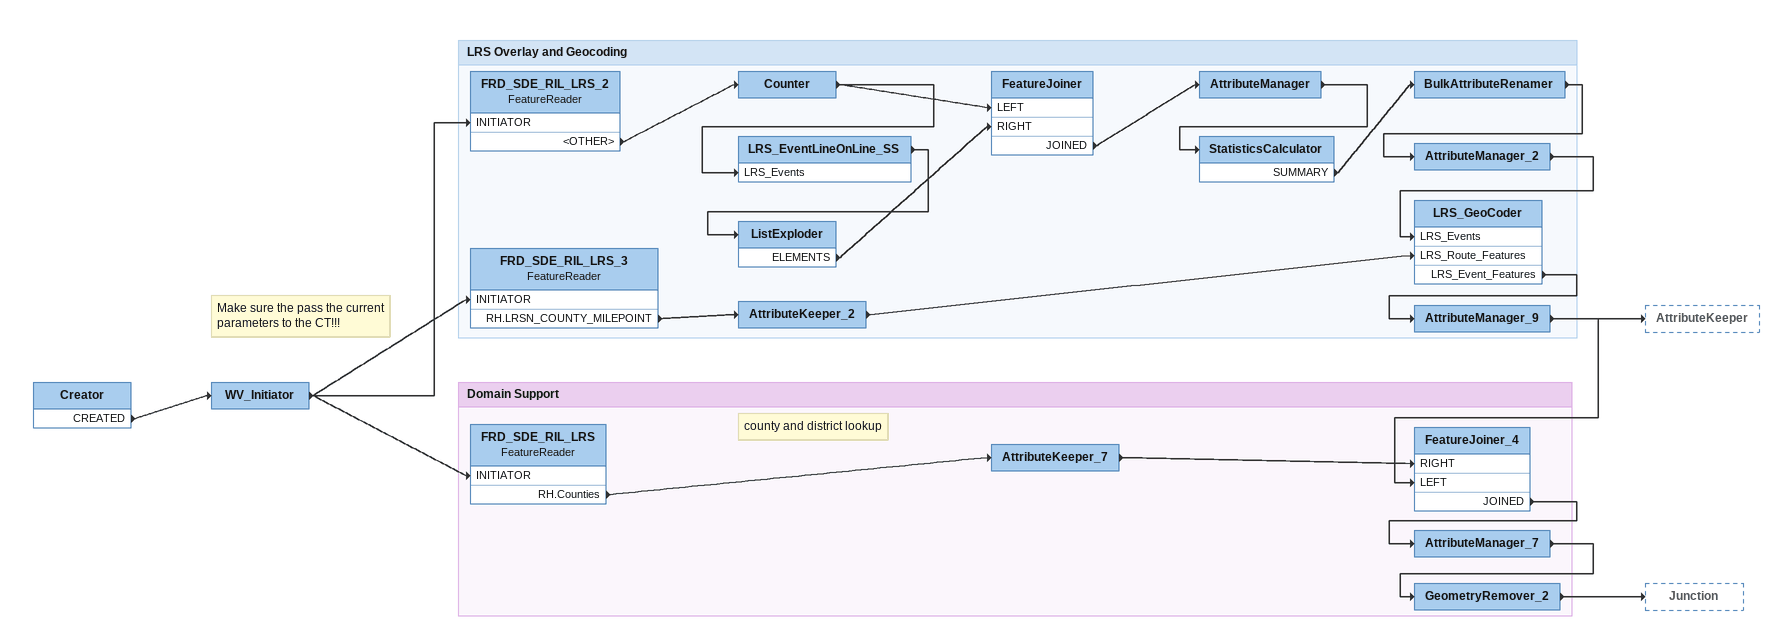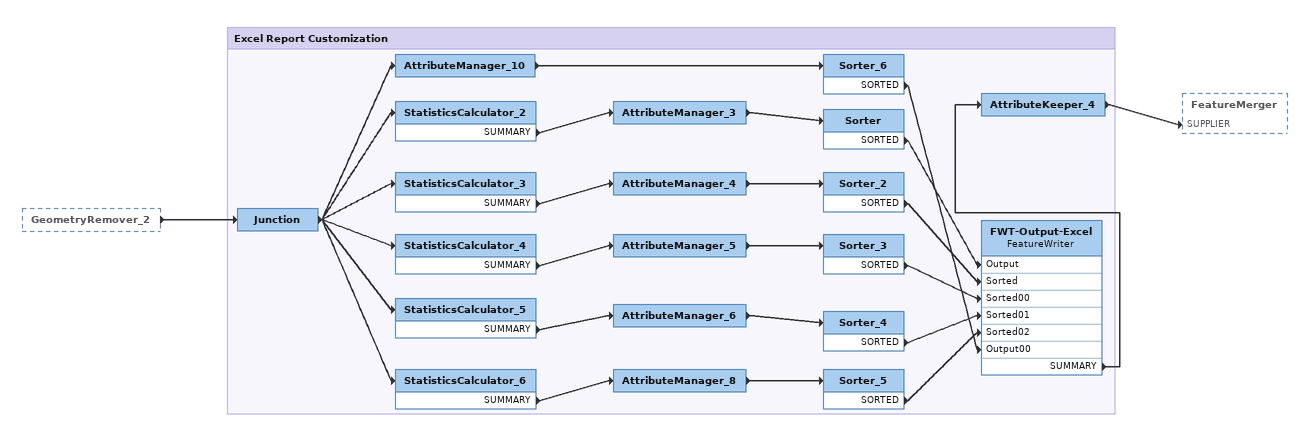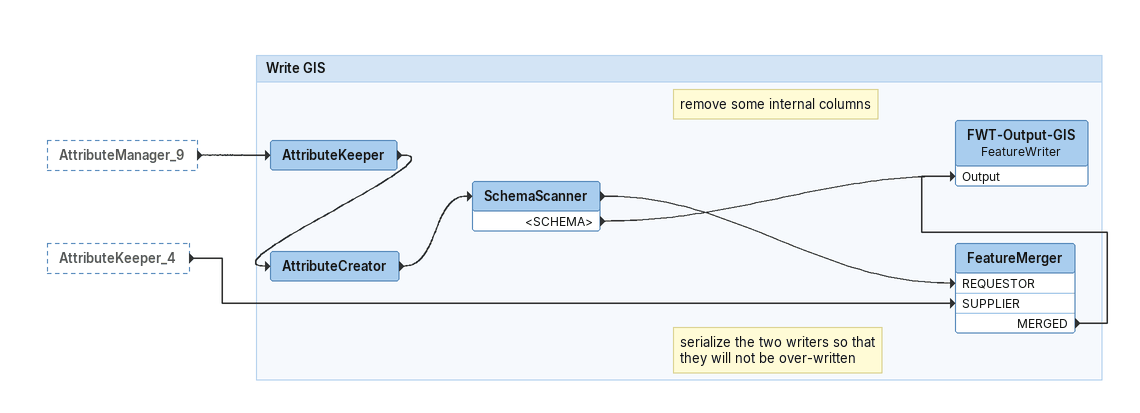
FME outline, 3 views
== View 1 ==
Creator
    CREATED -> WV_Initiator
Note: Make sure the pass the current parameters to the CT!!!
WV_Initiator
    -> FRD_SDE_RIL_LRS_3 [INITIATOR]
    -> FRD_SDE_RIL_LRS [INITIATOR]
    -> FRD_SDE_RIL_LRS_2 [INITIATOR]

Bookmark: LRS Overlay and Geocoding
FRD_SDE_RIL_LRS_2: FeatureReader
    <OTHER> -> Counter
Counter
    -> LRS_EventLineOnLine_SS [LRS_Events]
    -> FeatureJoiner [LEFT]
LRS_EventLineOnLine_SS
    -> ListExploder
ListExploder
    ELEMENTS -> FeatureJoiner [RIGHT]
FeatureJoiner
    JOINED -> AttributeManager
AttributeManager
    -> StatisticsCalculator
StatisticsCalculator
    SUMMARY -> BulkAttributeRenamer
BulkAttributeRenamer
    -> AttributeManager_2
AttributeManager_2
    -> LRS_GeoCoder [LRS_Events]
FRD_SDE_RIL_LRS_3: FeatureReader
    RH.LRSN_COUNTY_MILEPOINT -> AttributeKeeper_2
AttributeKeeper_2
    -> LRS_GeoCoder [LRS_Route_Features]
LRS_GeoCoder
    LRS_Event_Features -> AttributeManager_9
AttributeManager_9
    -> AttributeKeeper
    -> FeatureJoiner_4 [LEFT]

Bookmark: Domain Support
Note: county and district lookup
FRD_SDE_RIL_LRS: FeatureReader
    RH.Counties -> AttributeKeeper_7
AttributeKeeper_7
    -> FeatureJoiner_4 [RIGHT]
FeatureJoiner_4
    JOINED -> AttributeManager_7
AttributeManager_7
    -> GeometryRemover_2
GeometryRemover_2
    -> Junction

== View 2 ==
GeometryRemover_2 [outside]
    -> Junction

Bookmark: Excel Report Customization
Junction
    -> AttributeManager_10
    -> StatisticsCalculator_2
    -> StatisticsCalculator_3
    -> StatisticsCalculator_4
    -> StatisticsCalculator_5
    -> StatisticsCalculator_6
AttributeManager_10
    -> Sorter_6
Sorter_6
    SORTED -> FWT-Output-Excel [Output00]
StatisticsCalculator_2
    SUMMARY -> AttributeManager_3
AttributeManager_3
    -> Sorter
Sorter
    SORTED -> FWT-Output-Excel [Output]
StatisticsCalculator_3
    SUMMARY -> AttributeManager_4
AttributeManager_4
    -> Sorter_2
Sorter_2
    SORTED -> FWT-Output-Excel [Sorted]
StatisticsCalculator_4
    SUMMARY -> AttributeManager_5
AttributeManager_5
    -> Sorter_3
Sorter_3
    SORTED -> FWT-Output-Excel [Sorted00]
StatisticsCalculator_5
    SUMMARY -> AttributeManager_6
AttributeManager_6
    -> Sorter_4
Sorter_4
    SORTED -> FWT-Output-Excel [Sorted01]
StatisticsCalculator_6
    SUMMARY -> AttributeManager_8
AttributeManager_8
    -> Sorter_5
Sorter_5
    SORTED -> FWT-Output-Excel [Sorted02]
FWT-Output-Excel: FeatureWriter
    SUMMARY -> AttributeKeeper_4
AttributeKeeper_4
    -> FeatureMerger [SUPPLIER]

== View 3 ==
AttributeManager_9 [outside]
    -> AttributeKeeper
AttributeKeeper_4 [outside]
    -> FeatureMerger [SUPPLIER]

Bookmark: Write GIS
AttributeKeeper
    -> AttributeCreator
AttributeCreator
    -> SchemaScanner
SchemaScanner
    -> FeatureMerger [REQUESTOR]
    <SCHEMA> -> FWT-Output-GIS [Output]
Note: serialize the two writers so that they will not be over-written
FeatureMerger
    MERGED -> FWT-Output-GIS [Output]
Note: remove some internal columns
FWT-Output-GIS: FeatureWriter
